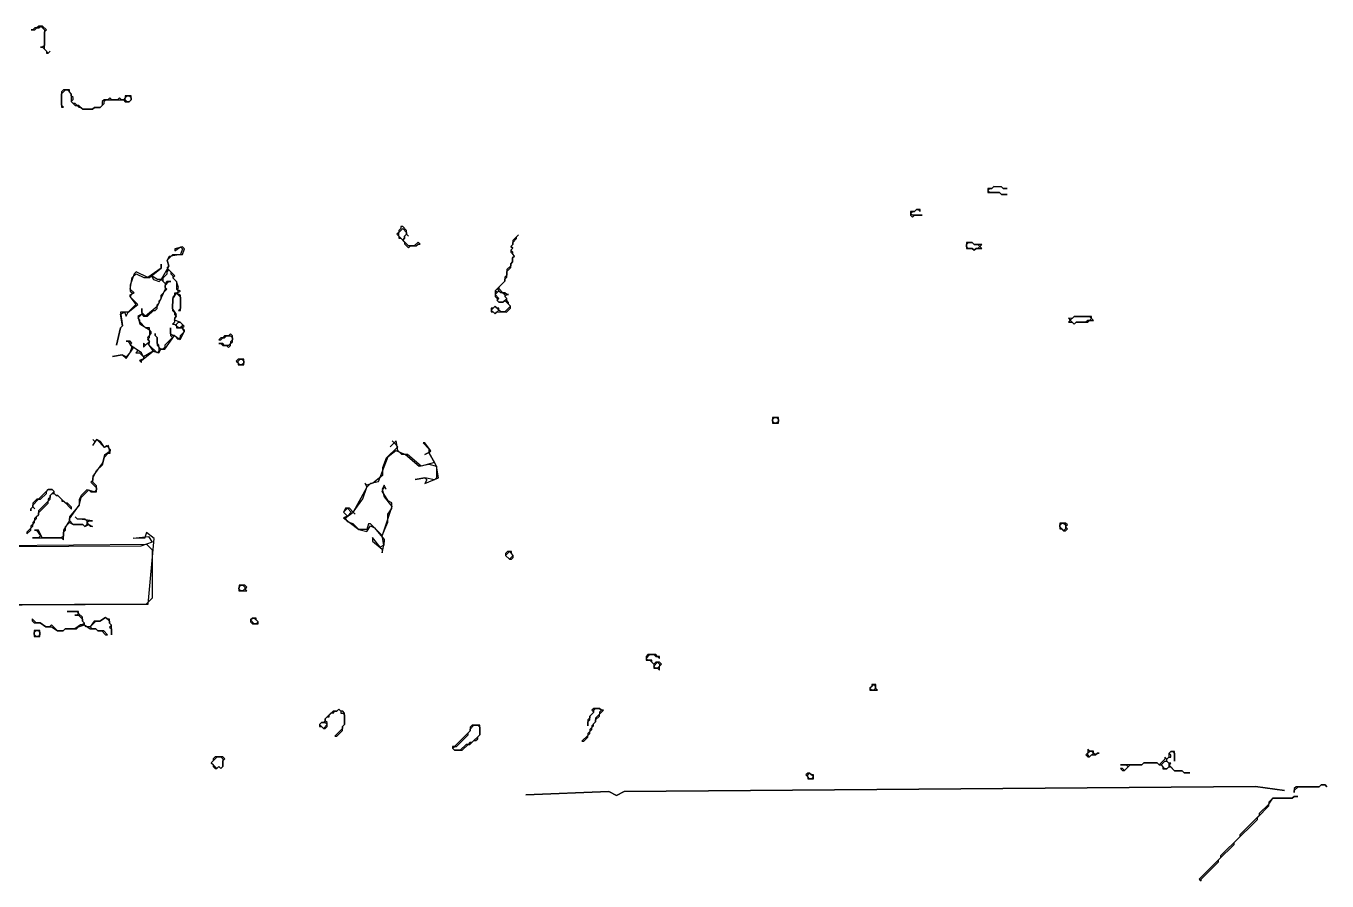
# Model space of a CAD drawing. Header units: inches. Extents: x 0 to 116, y 0 to 63.
# Drawn here: x 75.08 to 115.78, y -0.17 to 26.56 of the extents above; entities that cross this region are included whole.
import ezdxf

# ---------------------------------------------------------------- set-up
doc = ezdxf.new("R2010")
doc.units = ezdxf.units.IN

msp = doc.modelspace()

# ---------------------------------------------------------------- linework, layer by layer
for points in [[(75.23162, 26.44028), (75.35242, 26.43976), (75.41308, 26.49989), (75.47348, 26.49963), (75.53414, 26.55977), (75.65441, 26.43844), (75.65231, 25.95524), (75.59164, 25.89511), (75.53124, 25.89537), (75.59164, 25.89511), (75.71191, 25.77378), (75.71165, 25.71338), (75.77205, 25.71312), (75.83271, 25.77326), (75.77205, 25.71312), (75.65178, 25.83445), (75.65415, 26.37804), (75.71481, 26.43818), (75.59454, 26.5595), (75.47374, 26.56003), (75.41308, 26.49989), (75.35268, 26.50016), (75.29202, 26.44002)], [(75.23162, 26.44028), (75.35242, 26.43976), (75.41308, 26.49989), (75.47348, 26.49963), (75.53414, 26.55977), (75.65441, 26.43844), (75.65231, 25.95524), (75.59164, 25.89511), (75.53124, 25.89537), (75.59164, 25.89511), (75.71191, 25.77378), (75.71165, 25.71338), (75.77205, 25.71312), (75.83271, 25.77326), (75.77205, 25.71312), (75.65178, 25.83445), (75.65415, 26.37804), (75.71481, 26.43818), (75.59454, 26.5595), (75.47374, 26.56003), (75.41308, 26.49989), (75.35268, 26.50016), (75.29202, 26.44002)], [(76.18958, 24.50329), (76.18747, 24.02009), (76.24787, 24.01983), (76.18773, 24.08049), (76.18931, 24.44289), (76.31064, 24.56316), (76.37104, 24.5629), (76.49131, 24.44157), (76.49025, 24.19997), (76.61053, 24.07865), (76.67093, 24.07838), (76.73106, 24.01772), (76.79146, 24.01746), (76.8516, 23.95679), (77.15359, 23.95547), (77.21426, 24.01561), (77.39546, 24.01482), (77.51678, 24.13509), (77.51704, 24.19549), (77.57771, 24.25563), (78.1213, 24.25326), (78.18144, 24.19259), (78.30224, 24.19207), (78.3629, 24.2522), (78.36343, 24.373), (78.18223, 24.37379), (78.18197, 24.31339), (78.1213, 24.25326), (78.0609, 24.25352), (78.00077, 24.31418), (77.9401, 24.25405), (77.75891, 24.25484), (77.69877, 24.3155), (77.63811, 24.25536), (77.51731, 24.25589), (77.45665, 24.19575), (77.45612, 24.07496), (77.39546, 24.01482), (77.21426, 24.01561), (77.15359, 23.95547), (76.8516, 23.95679), (76.73133, 24.07812), (76.67093, 24.07838), (76.61079, 24.13904), (76.55039, 24.13931), (76.49025, 24.19997), (76.55092, 24.26011), (76.55118, 24.32051), (76.49105, 24.38117), (76.49131, 24.44157), (76.43117, 24.50223), (76.43144, 24.56263), (76.25024, 24.56342)], [(76.18958, 24.50329), (76.18747, 24.02009), (76.24787, 24.01983), (76.18773, 24.08049), (76.18931, 24.44289), (76.31064, 24.56316), (76.37104, 24.5629), (76.49131, 24.44157), (76.49025, 24.19997), (76.61053, 24.07865), (76.67093, 24.07838), (76.73106, 24.01772), (76.79146, 24.01746), (76.8516, 23.95679), (77.15359, 23.95547), (77.21426, 24.01561), (77.39546, 24.01482), (77.51678, 24.13509), (77.51704, 24.19549), (77.57771, 24.25563), (78.1213, 24.25326), (78.18144, 24.19259), (78.30224, 24.19207), (78.3629, 24.2522), (78.36343, 24.373), (78.18223, 24.37379), (78.18197, 24.31339), (78.1213, 24.25326), (78.0609, 24.25352), (78.00077, 24.31418), (77.9401, 24.25405), (77.75891, 24.25484), (77.69877, 24.3155), (77.63811, 24.25536), (77.51731, 24.25589), (77.45665, 24.19575), (77.45612, 24.07496), (77.39546, 24.01482), (77.21426, 24.01561), (77.15359, 23.95547), (76.8516, 23.95679), (76.73133, 24.07812), (76.67093, 24.07838), (76.61079, 24.13904), (76.55039, 24.13931), (76.49025, 24.19997), (76.55092, 24.26011), (76.55118, 24.32051), (76.49105, 24.38117), (76.49131, 24.44157), (76.43117, 24.50223), (76.43144, 24.56263), (76.25024, 24.56342)], [(78.18197, 24.31339), (78.24263, 24.37353), (78.30303, 24.37326), (78.36316, 24.3126), (78.3629, 24.2522), (78.30224, 24.19207), (78.24184, 24.19233), (78.1817, 24.25299)], [(105.16865, 21.47761), (105.16812, 21.35681), (105.53052, 21.35523), (105.59065, 21.29457), (105.77185, 21.29378), (105.59065, 21.29457), (105.53052, 21.35523), (105.22852, 21.35655), (105.16839, 21.41721), (105.22905, 21.47735), (105.28945, 21.47709), (105.35011, 21.53722), (105.59171, 21.53617), (105.65184, 21.4755), (105.77264, 21.47498), (105.65184, 21.4755), (105.59171, 21.53617), (105.35011, 21.53722), (105.28945, 21.47709)], [(105.16865, 21.47761), (105.16812, 21.35681), (105.53052, 21.35523), (105.59065, 21.29457), (105.77185, 21.29378), (105.59065, 21.29457), (105.53052, 21.35523), (105.22852, 21.35655), (105.16839, 21.41721), (105.22905, 21.47735), (105.28945, 21.47709), (105.35011, 21.53722), (105.59171, 21.53617), (105.65184, 21.4755), (105.77264, 21.47498), (105.65184, 21.4755), (105.59171, 21.53617), (105.35011, 21.53722), (105.28945, 21.47709)], [(103.05177, 20.82244), (102.93097, 20.82297), (102.87031, 20.76283), (102.74951, 20.76336), (102.74898, 20.64256), (102.80912, 20.5819), (102.86978, 20.64204), (103.11138, 20.64098), (102.80938, 20.6423), (102.74925, 20.70296), (102.80991, 20.7631), (102.87031, 20.76283), (102.93097, 20.82297), (102.99137, 20.82271), (103.05151, 20.76204)], [(103.05177, 20.82244), (102.93097, 20.82297), (102.87031, 20.76283), (102.74951, 20.76336), (102.74898, 20.64256), (102.80912, 20.5819), (102.86978, 20.64204), (103.11138, 20.64098), (102.80938, 20.6423), (102.74925, 20.70296), (102.80991, 20.7631), (102.87031, 20.76283), (102.93097, 20.82297), (102.99137, 20.82271), (103.05151, 20.76204)], [(86.80169, 20.28934), (86.80143, 20.22894), (86.74076, 20.16881), (86.7405, 20.10841), (86.67984, 20.04827), (86.73997, 19.98761), (86.73971, 19.92721), (86.80011, 19.92695), (86.92038, 19.80562), (86.92012, 19.74522), (87.04039, 19.62389), (87.10105, 19.68403), (87.28225, 19.68324), (87.34291, 19.74338), (87.40331, 19.74311), (87.34318, 19.80377), (87.22185, 19.6835), (87.04065, 19.68429), (86.86024, 19.86628), (86.92091, 19.92642), (86.92117, 19.98682), (86.98183, 20.04695), (87.04197, 19.98629), (86.98183, 20.04695), (86.98236, 20.16775), (86.86209, 20.28908)], [(86.80169, 20.28934), (86.80143, 20.22894), (86.74076, 20.16881), (86.7405, 20.10841), (86.67984, 20.04827), (86.73997, 19.98761), (86.73971, 19.92721), (86.80011, 19.92695), (86.92038, 19.80562), (86.92012, 19.74522), (87.04039, 19.62389), (87.10105, 19.68403), (87.28225, 19.68324), (87.34291, 19.74338), (87.40331, 19.74311), (87.34318, 19.80377), (87.22185, 19.6835), (87.04065, 19.68429), (86.86024, 19.86628), (86.92091, 19.92642), (86.92117, 19.98682), (86.98183, 20.04695), (87.04197, 19.98629), (86.98183, 20.04695), (86.98236, 20.16775), (86.86209, 20.28908)], [(86.86183, 20.22868), (86.9821, 20.10735), (86.98183, 20.04695), (86.92117, 19.98682), (86.92091, 19.92642), (86.86024, 19.86628), (86.73997, 19.98761), (86.7405, 20.10841)], [(90.485, 20.03167), (90.30301, 19.85126), (90.30248, 19.73046), (90.24182, 19.67033), (90.30196, 19.60966), (90.24129, 19.54953), (90.24103, 19.48913), (90.3613, 19.3678), (90.30064, 19.30767), (90.30011, 19.18687), (90.23945, 19.12673), (90.23919, 19.06633), (90.11786, 18.94606), (90.11707, 18.76486), (90.05641, 18.70473), (90.05588, 18.58393), (89.75256, 18.28325), (89.75177, 18.10205), (89.81191, 18.04139), (89.81165, 17.98099), (89.87178, 17.92032), (89.99258, 17.9198), (90.05324, 17.97993), (90.23365, 17.79794), (90.05166, 17.61754), (89.93086, 17.61806), (89.87073, 17.67873), (89.87099, 17.73913), (89.81059, 17.73939), (89.75046, 17.80005), (89.68979, 17.73992), (89.62939, 17.74018), (89.62887, 17.61938), (89.68927, 17.61912), (89.7494, 17.55845), (89.81006, 17.61859), (90.11206, 17.61727), (90.23339, 17.73754), (90.23365, 17.79794), (90.17352, 17.85861), (90.17378, 17.91901), (90.11364, 17.97967), (90.11391, 18.04007), (90.05377, 18.10073), (90.11443, 18.16087), (90.17483, 18.1606), (90.11443, 18.16087), (90.0543, 18.22153), (89.9939, 18.22179), (89.87363, 18.34312), (89.87389, 18.40352), (90.05588, 18.58393), (90.05614, 18.64433), (90.11681, 18.70446), (90.1176, 18.88566), (90.23892, 19.00593), (90.23945, 19.12673), (90.30011, 19.18687), (90.30064, 19.30767), (90.3613, 19.3678), (90.30117, 19.42846), (90.30143, 19.48886), (90.24129, 19.54953), (90.30196, 19.60966), (90.24182, 19.67033), (90.30248, 19.73046), (90.30275, 19.79086), (90.42407, 19.91113), (90.42434, 19.97153)], [(90.485, 20.03167), (90.30301, 19.85126), (90.30248, 19.73046), (90.24182, 19.67033), (90.30196, 19.60966), (90.24129, 19.54953), (90.24103, 19.48913), (90.3613, 19.3678), (90.30064, 19.30767), (90.30011, 19.18687), (90.23945, 19.12673), (90.23919, 19.06633), (90.11786, 18.94606), (90.11707, 18.76486), (90.05641, 18.70473), (90.05588, 18.58393), (89.75256, 18.28325), (89.75177, 18.10205), (89.81191, 18.04139), (89.81165, 17.98099), (89.87178, 17.92032), (89.99258, 17.9198), (90.05324, 17.97993), (90.23365, 17.79794), (90.05166, 17.61754), (89.93086, 17.61806), (89.87073, 17.67873), (89.87099, 17.73913), (89.81059, 17.73939), (89.75046, 17.80005), (89.68979, 17.73992), (89.62939, 17.74018), (89.62887, 17.61938), (89.68927, 17.61912), (89.7494, 17.55845), (89.81006, 17.61859), (90.11206, 17.61727), (90.23339, 17.73754), (90.23365, 17.79794), (90.17352, 17.85861), (90.17378, 17.91901), (90.11364, 17.97967), (90.11391, 18.04007), (90.05377, 18.10073), (90.11443, 18.16087), (90.17483, 18.1606), (90.11443, 18.16087), (90.0543, 18.22153), (89.9939, 18.22179), (89.87363, 18.34312), (89.87389, 18.40352), (90.05588, 18.58393), (90.05614, 18.64433), (90.11681, 18.70446), (90.1176, 18.88566), (90.23892, 19.00593), (90.23945, 19.12673), (90.30011, 19.18687), (90.30064, 19.30767), (90.3613, 19.3678), (90.30117, 19.42846), (90.30143, 19.48886), (90.24129, 19.54953), (90.30196, 19.60966), (90.24182, 19.67033), (90.30248, 19.73046), (90.30275, 19.79086), (90.42407, 19.91113), (90.42434, 19.97153)], [(79.97366, 19.65473), (79.73179, 19.59538), (79.73153, 19.53498), (79.91326, 19.65499), (79.97339, 19.59433), (79.9122, 19.41339), (79.54954, 19.35458), (79.48862, 19.23404), (79.54822, 19.05258), (79.30478, 18.63084), (79.18398, 18.63136), (79.00331, 18.75295), (79.30636, 18.99323), (79.30689, 19.11403), (79.30636, 18.99323), (78.88225, 18.69308), (78.52064, 18.87586), (78.45998, 18.81573), (78.3376, 18.45386), (78.33681, 18.27266), (78.39695, 18.21199), (78.33602, 18.09146), (78.51616, 17.84907), (78.27351, 17.60853), (78.03191, 17.60958), (78.09047, 17.18652), (78.0298, 17.12639), (77.90663, 16.58332), (78.0298, 17.12639), (78.09047, 17.18652), (78.03165, 17.54918), (78.15271, 17.60905), (78.21258, 17.48799), (78.27351, 17.60853), (78.57656, 17.84881), (78.33602, 18.09146), (78.33628, 18.15186), (78.45734, 18.21173), (78.33707, 18.33306), (78.39905, 18.69519), (78.52038, 18.81546), (78.76145, 18.69361), (78.94265, 18.69282), (79.00331, 18.75295), (79.06318, 18.63189), (79.24412, 18.5707), (79.30478, 18.63084), (79.42505, 18.50951), (79.42426, 18.32831), (79.18029, 17.78577), (78.81658, 17.48536), (78.69631, 17.60668), (78.69683, 17.72748), (78.69604, 17.54628), (78.57498, 17.48641), (78.63433, 17.24455), (78.93553, 17.06203), (78.93474, 16.88084), (78.87408, 16.8207), (78.93395, 16.69964), (78.81263, 16.57937), (78.75249, 16.64003), (78.75196, 16.51923), (78.87329, 16.6395), (79.05343, 16.39711), (78.75064, 16.21723), (78.69077, 16.33829), (78.32943, 16.58147), (78.39009, 16.64161), (78.32996, 16.70227), (78.20916, 16.7028), (78.26956, 16.70254), (78.38957, 16.52081), (78.32838, 16.33988), (78.20705, 16.2196), (78.08651, 16.28053), (77.78425, 16.22145), (78.08651, 16.28053), (78.20679, 16.15921), (78.44997, 16.52055), (78.57024, 16.39922), (78.50957, 16.33909), (78.63037, 16.33856), (78.75064, 16.21723), (78.75038, 16.15683), (78.62932, 16.09696), (78.68945, 16.0363), (78.68972, 16.0967), (79.05343, 16.39711), (79.23437, 16.33592), (79.29529, 16.45646), (79.41609, 16.45593), (79.71993, 16.87741), (79.90061, 16.75582), (80.02246, 16.99689), (79.96259, 17.11795), (80.02325, 17.17809), (79.90298, 17.29941), (79.72204, 17.3606), (79.78323, 17.54154), (79.66322, 17.72327), (79.66454, 18.02526), (79.78613, 18.20593), (79.9064, 18.08461), (79.90482, 17.72221), (79.84416, 17.66208), (79.90456, 17.66181), (79.90667, 18.14501), (79.78613, 18.20593), (79.90719, 18.26581), (79.78666, 18.32673), (79.84732, 18.38687), (79.78771, 18.56833), (79.66744, 18.68966), (79.7281, 18.74979), (79.48756, 18.99244), (79.54822, 19.05258), (79.48862, 19.23404), (79.6706, 19.41445), (79.9726, 19.41313), (80.03379, 19.59407)], [(79.97366, 19.65473), (79.73179, 19.59538), (79.73153, 19.53498), (79.91326, 19.65499), (79.97339, 19.59433), (79.9122, 19.41339), (79.54954, 19.35458), (79.48862, 19.23404), (79.54822, 19.05258), (79.30478, 18.63084), (79.18398, 18.63136), (79.00331, 18.75295), (79.30636, 18.99323), (79.30689, 19.11403), (79.30636, 18.99323), (78.88225, 18.69308), (78.52064, 18.87586), (78.45998, 18.81573), (78.3376, 18.45386), (78.33681, 18.27266), (78.39695, 18.21199), (78.33602, 18.09146), (78.51616, 17.84907), (78.27351, 17.60853), (78.03191, 17.60958), (78.09047, 17.18652), (78.0298, 17.12639), (77.90663, 16.58332), (78.0298, 17.12639), (78.09047, 17.18652), (78.03165, 17.54918), (78.15271, 17.60905), (78.21258, 17.48799), (78.27351, 17.60853), (78.57656, 17.84881), (78.33602, 18.09146), (78.33628, 18.15186), (78.45734, 18.21173), (78.33707, 18.33306), (78.39905, 18.69519), (78.52038, 18.81546), (78.76145, 18.69361), (78.94265, 18.69282), (79.00331, 18.75295), (79.06318, 18.63189), (79.24412, 18.5707), (79.30478, 18.63084), (79.42505, 18.50951), (79.42426, 18.32831), (79.18029, 17.78577), (78.81658, 17.48536), (78.69631, 17.60668), (78.69683, 17.72748), (78.69604, 17.54628), (78.57498, 17.48641), (78.63433, 17.24455), (78.93553, 17.06203), (78.93474, 16.88084), (78.87408, 16.8207), (78.93395, 16.69964), (78.81263, 16.57937), (78.75249, 16.64003), (78.75196, 16.51923), (78.87329, 16.6395), (79.05343, 16.39711), (78.75064, 16.21723), (78.69077, 16.33829), (78.32943, 16.58147), (78.39009, 16.64161), (78.32996, 16.70227), (78.20916, 16.7028), (78.26956, 16.70254), (78.38957, 16.52081), (78.32838, 16.33988), (78.20705, 16.2196), (78.08651, 16.28053), (77.78425, 16.22145), (78.08651, 16.28053), (78.20679, 16.15921), (78.44997, 16.52055), (78.57024, 16.39922), (78.50957, 16.33909), (78.63037, 16.33856), (78.75064, 16.21723), (78.75038, 16.15683), (78.62932, 16.09696), (78.68945, 16.0363), (78.68972, 16.0967), (79.05343, 16.39711), (79.23437, 16.33592), (79.29529, 16.45646), (79.41609, 16.45593), (79.71993, 16.87741), (79.90061, 16.75582), (80.02246, 16.99689), (79.96259, 17.11795), (80.02325, 17.17809), (79.90298, 17.29941), (79.72204, 17.3606), (79.78323, 17.54154), (79.66322, 17.72327), (79.66454, 18.02526), (79.78613, 18.20593), (79.9064, 18.08461), (79.90482, 17.72221), (79.84416, 17.66208), (79.90456, 17.66181), (79.90667, 18.14501), (79.78613, 18.20593), (79.90719, 18.26581), (79.78666, 18.32673), (79.84732, 18.38687), (79.78771, 18.56833), (79.66744, 18.68966), (79.7281, 18.74979), (79.48756, 18.99244), (79.54822, 19.05258), (79.48862, 19.23404), (79.6706, 19.41445), (79.9726, 19.41313), (80.03379, 19.59407)], [(104.49688, 19.78933), (104.49609, 19.60813), (104.67728, 19.60734), (104.73742, 19.54668), (104.79808, 19.60681), (104.97928, 19.60602), (104.91914, 19.66668), (104.97981, 19.72682), (104.73821, 19.72787), (104.67807, 19.78854)], [(104.49688, 19.78933), (104.49609, 19.60813), (104.67728, 19.60734), (104.73742, 19.54668), (104.79808, 19.60681), (104.97928, 19.60602), (104.91914, 19.66668), (104.97981, 19.72682), (104.73821, 19.72787), (104.67807, 19.78854)], [(104.49661, 19.72893), (104.55728, 19.78906), (104.67807, 19.78854), (104.73821, 19.72787), (104.85901, 19.72735), (104.91914, 19.66668), (104.85848, 19.60655), (104.79808, 19.60681), (104.73742, 19.54668), (104.67728, 19.60734), (104.55648, 19.60787), (104.49635, 19.66853)], [(79.5477, 18.93178), (79.60783, 18.87112), (79.60757, 18.81072), (79.66771, 18.75006), (79.66744, 18.68966), (79.78771, 18.56833), (79.78666, 18.32673), (79.84679, 18.26607), (79.78613, 18.20593), (79.72573, 18.2062), (79.72547, 18.1458), (79.66481, 18.08566), (79.66296, 17.66287), (79.7231, 17.6022), (79.72283, 17.5418), (79.78297, 17.48114), (79.72231, 17.421), (79.72178, 17.30021), (79.66112, 17.24007), (79.72152, 17.23981), (79.78165, 17.17914), (79.78139, 17.11874), (79.96259, 17.11795), (80.02272, 17.05729), (80.02246, 16.99689), (79.90113, 16.87662), (79.90087, 16.81622), (79.84021, 16.75608), (79.71993, 16.87741), (79.65954, 16.87767), (79.5994, 16.93834), (79.60019, 17.11953), (79.59914, 16.87794), (79.65927, 16.81727), (79.41662, 16.57673), (79.41636, 16.51633), (79.35569, 16.45619), (79.29529, 16.45646), (79.23516, 16.51712), (79.23542, 16.57752), (79.17529, 16.63818), (79.17608, 16.81938), (79.11594, 16.88005), (79.1162, 16.94044), (79.11594, 16.88005), (79.17608, 16.81938), (79.17502, 16.57778), (79.23516, 16.51712), (79.23463, 16.39632), (79.17397, 16.33619), (78.93342, 16.57884), (78.93395, 16.69964), (78.87382, 16.7603), (78.93448, 16.82044), (78.93474, 16.88084), (78.99541, 16.94097), (78.99567, 17.00137), (78.93553, 17.06203), (78.9358, 17.12243), (78.815, 17.12296), (78.63459, 17.30495), (78.63485, 17.36535), (78.57472, 17.42601), (78.69604, 17.54628), (78.75618, 17.48562), (78.87698, 17.48509), (79.05897, 17.6655), (79.11937, 17.66524), (79.18003, 17.72537), (79.18056, 17.84617), (79.24122, 17.90631), (79.24148, 17.96671), (79.30215, 18.02684), (79.30267, 18.14764), (79.48466, 18.32805), (79.42453, 18.38871), (79.42479, 18.44911), (79.54612, 18.56938), (79.60651, 18.56912), (79.48572, 18.56965), (79.42505, 18.50951), (79.36492, 18.57017), (79.36544, 18.69097), (79.48677, 18.81125), (79.48703, 18.87164)], [(89.75256, 18.28325), (89.81323, 18.34338), (89.87336, 18.28272), (89.8127, 18.22258)], [(89.87336, 18.28272), (89.9335, 18.22206), (89.9939, 18.22179), (90.05403, 18.16113), (90.05377, 18.10073), (90.11391, 18.04007), (89.99258, 17.9198), (89.87178, 17.92032), (89.81165, 17.98099), (89.87231, 18.04112), (89.75204, 18.16245)], [(89.75046, 17.80005), (89.87073, 17.67873), (89.7494, 17.55845), (89.62913, 17.67978)], [(79.78192, 17.23954), (79.84258, 17.29968), (79.90298, 17.29941), (79.96311, 17.23875), (79.96285, 17.17835), (79.90219, 17.11822), (79.84179, 17.11848), (79.78165, 17.17914)], [(107.68777, 17.41978), (107.7479, 17.35912), (107.68724, 17.29898), (107.80804, 17.29846), (107.86817, 17.23779), (107.92884, 17.29793), (108.29123, 17.29635), (108.3519, 17.35648), (108.4727, 17.35596), (108.41256, 17.41662), (108.41282, 17.47702), (107.86923, 17.47939), (107.80857, 17.41926)], [(107.68777, 17.41978), (107.7479, 17.35912), (107.68724, 17.29898), (107.80804, 17.29846), (107.86817, 17.23779), (107.92884, 17.29793), (108.29123, 17.29635), (108.3519, 17.35648), (108.4727, 17.35596), (108.41256, 17.41662), (108.41282, 17.47702), (107.86923, 17.47939), (107.80857, 17.41926)], [(107.7479, 17.35912), (107.86923, 17.47939), (108.35242, 17.47728), (108.41256, 17.41662), (108.3519, 17.35648), (108.2915, 17.35675), (108.23084, 17.29661), (107.92884, 17.29793), (107.86817, 17.23779)], [(81.53192, 16.8695), (81.47178, 16.93017), (81.41112, 16.87003), (81.29032, 16.87056), (81.22966, 16.81042), (81.16926, 16.81069), (81.10859, 16.75055), (81.16899, 16.75029), (81.22966, 16.81042), (81.29006, 16.81016), (81.35072, 16.87029), (81.47152, 16.86977), (81.53165, 16.8091), (81.53139, 16.7487), (81.47073, 16.68857), (81.47046, 16.62817), (81.4098, 16.56803), (81.289, 16.56856), (81.22887, 16.62922), (81.10807, 16.62975), (81.16847, 16.62949), (81.2286, 16.56882), (81.3494, 16.5683), (81.40954, 16.50763), (81.4702, 16.56777), (81.47046, 16.62817), (81.53113, 16.6883)], [(81.53192, 16.8695), (81.47178, 16.93017), (81.41112, 16.87003), (81.29032, 16.87056), (81.22966, 16.81042), (81.16926, 16.81069), (81.10859, 16.75055), (81.16899, 16.75029), (81.22966, 16.81042), (81.29006, 16.81016), (81.35072, 16.87029), (81.47152, 16.86977), (81.53165, 16.8091), (81.53139, 16.7487), (81.47073, 16.68857), (81.47046, 16.62817), (81.4098, 16.56803), (81.289, 16.56856), (81.22887, 16.62922), (81.10807, 16.62975), (81.16847, 16.62949), (81.2286, 16.56882), (81.3494, 16.5683), (81.40954, 16.50763), (81.4702, 16.56777), (81.47046, 16.62817), (81.53113, 16.6883)], [(81.64929, 16.08378), (81.70943, 16.02312), (81.70916, 15.96272), (81.89036, 15.96193), (81.89115, 16.14313), (81.70995, 16.14392)], [(81.64929, 16.08378), (81.70943, 16.02312), (81.70916, 15.96272), (81.89036, 15.96193), (81.89115, 16.14313), (81.70995, 16.14392)], [(81.70969, 16.08352), (81.77035, 16.14366), (81.83075, 16.14339), (81.89089, 16.08273), (81.89062, 16.02233), (81.82996, 15.96219), (81.76956, 15.96246), (81.70943, 16.02312)], [(98.43295, 14.31933), (98.43216, 14.13814), (98.61336, 14.13735), (98.61415, 14.31854)], [(98.43295, 14.31933), (98.43216, 14.13814), (98.61336, 14.13735), (98.61415, 14.31854)], [(98.43269, 14.25894), (98.49335, 14.31907), (98.55375, 14.31881), (98.61389, 14.25814), (98.61362, 14.19775), (98.55296, 14.13761), (98.49256, 14.13787), (98.43242, 14.19854)], [(77.65133, 13.4436), (77.53027, 13.38373), (77.41026, 13.56546), (77.28973, 13.62638), (77.22906, 13.56625), (77.16893, 13.62691), (77.22906, 13.56625), (77.16814, 13.44571), (77.28973, 13.62638), (77.53027, 13.38373), (77.59093, 13.44387), (77.7112, 13.32254), (77.71094, 13.26214), (77.52922, 13.14213), (77.46776, 12.9008), (77.16392, 12.47932), (77.16339, 12.35852), (77.10273, 12.29839), (77.28314, 12.1164), (77.28287, 12.056), (77.22221, 11.99586), (76.98088, 12.05732), (76.79889, 11.87691), (76.73796, 11.75637), (76.73717, 11.57517), (76.43359, 11.21409), (76.43307, 11.0933), (76.25055, 10.79209), (76.24976, 10.61089), (76.1891, 10.55076), (75.5851, 10.55339), (75.46536, 10.79552), (75.34456, 10.79604), (75.40496, 10.79578), (75.52497, 10.61405), (75.4643, 10.55392), (75.2831, 10.55471), (76.1891, 10.55076), (76.24923, 10.49009), (76.25029, 10.73169), (76.31095, 10.79183), (76.31148, 10.91262), (76.4328, 11.0329), (76.55334, 10.97197), (76.85533, 10.97065), (76.91547, 10.90999), (77.03653, 10.96986), (77.15707, 10.90894), (77.09667, 10.9092), (76.9764, 11.03052), (77.03706, 11.09066), (77.15786, 11.09013), (76.67493, 11.15264), (76.61479, 11.2133), (76.67493, 11.15264), (76.91652, 11.15159), (76.97666, 11.09092), (76.97613, 10.97013), (76.91547, 10.90999), (76.85533, 10.97065), (76.55334, 10.97197), (76.43307, 11.0933), (76.43333, 11.1537), (76.73717, 11.57517), (76.79862, 11.81651), (77.04128, 12.05705), (77.10141, 11.99639), (77.28261, 11.9956), (77.2834, 12.1768), (77.16313, 12.29812), (77.16366, 12.41892), (77.28551, 12.65999), (77.4675, 12.8404), (77.52895, 13.08173), (77.65028, 13.20201), (77.71068, 13.20174)], [(77.65133, 13.4436), (77.53027, 13.38373), (77.41026, 13.56546), (77.28973, 13.62638), (77.22906, 13.56625), (77.16893, 13.62691), (77.22906, 13.56625), (77.16814, 13.44571), (77.28973, 13.62638), (77.53027, 13.38373), (77.59093, 13.44387), (77.7112, 13.32254), (77.71094, 13.26214), (77.52922, 13.14213), (77.46776, 12.9008), (77.16392, 12.47932), (77.16339, 12.35852), (77.10273, 12.29839), (77.28314, 12.1164), (77.28287, 12.056), (77.22221, 11.99586), (76.98088, 12.05732), (76.79889, 11.87691), (76.73796, 11.75637), (76.73717, 11.57517), (76.43359, 11.21409), (76.43307, 11.0933), (76.25055, 10.79209), (76.24976, 10.61089), (76.1891, 10.55076), (75.5851, 10.55339), (75.46536, 10.79552), (75.34456, 10.79604), (75.40496, 10.79578), (75.52497, 10.61405), (75.4643, 10.55392), (75.2831, 10.55471), (76.1891, 10.55076), (76.24923, 10.49009), (76.25029, 10.73169), (76.31095, 10.79183), (76.31148, 10.91262), (76.4328, 11.0329), (76.55334, 10.97197), (76.85533, 10.97065), (76.91547, 10.90999), (77.03653, 10.96986), (77.15707, 10.90894), (77.09667, 10.9092), (76.9764, 11.03052), (77.03706, 11.09066), (77.15786, 11.09013), (76.67493, 11.15264), (76.61479, 11.2133), (76.67493, 11.15264), (76.91652, 11.15159), (76.97666, 11.09092), (76.97613, 10.97013), (76.91547, 10.90999), (76.85533, 10.97065), (76.55334, 10.97197), (76.43307, 11.0933), (76.43333, 11.1537), (76.73717, 11.57517), (76.79862, 11.81651), (77.04128, 12.05705), (77.10141, 11.99639), (77.28261, 11.9956), (77.2834, 12.1768), (77.16313, 12.29812), (77.16366, 12.41892), (77.28551, 12.65999), (77.4675, 12.8404), (77.52895, 13.08173), (77.65028, 13.20201), (77.71068, 13.20174)], [(87.55736, 13.52118), (87.49697, 13.52144), (87.67737, 13.33946), (87.67685, 13.21866), (87.55578, 13.15878), (87.67685, 13.21866), (87.85673, 12.91587), (87.4334, 12.79691), (87.01219, 13.16116), (86.83099, 13.16195), (86.71072, 13.28327), (86.65164, 13.58553), (86.59097, 13.5254), (86.53084, 13.58606), (86.59097, 13.5254), (86.46965, 13.40513), (86.59097, 13.5254), (86.71125, 13.40407), (86.34727, 13.04326), (86.22515, 12.74179), (86.2241, 12.50019), (85.92105, 12.25991), (85.73958, 12.2003), (85.67945, 12.26096), (85.73932, 12.1399), (85.3131, 11.35655), (85.19283, 11.47788), (85.07203, 11.47841), (85.0111, 11.35787), (85.13137, 11.23654), (85.01031, 11.17667), (85.49192, 10.81217), (85.73326, 10.75071), (85.85485, 10.93138), (85.97538, 10.87046), (86.2758, 10.50674), (86.27501, 10.32555), (86.15395, 10.26567), (85.91367, 10.56872), (85.91314, 10.44793), (86.21408, 10.20501), (86.21356, 10.08421), (86.27501, 10.32555), (86.21593, 10.62781), (86.39897, 11.04981), (86.40002, 11.29141), (86.52161, 11.47208), (86.5224, 11.65328), (86.40187, 11.71421), (86.22199, 12.01699), (86.28292, 12.13753), (86.34305, 12.07687), (86.28318, 12.19793), (86.22225, 12.07739), (86.2816, 11.83553), (86.52188, 11.53248), (86.21593, 10.62781), (85.85511, 10.99178), (85.79471, 10.99205), (85.73352, 10.81111), (85.49192, 10.81217), (85.31152, 10.99416), (85.13058, 11.05535), (85.07071, 11.17641), (85.3131, 11.35655), (85.37323, 11.29589), (85.3131, 11.35655), (85.61694, 11.77803), (85.73932, 12.1399), (85.86065, 12.26017), (86.10251, 12.31952), (86.40793, 13.10339), (86.65032, 13.28354), (86.95179, 13.16142), (87.373, 12.79718), (87.67526, 12.85626), (87.9166, 12.79481), (87.91502, 12.43241), (87.85435, 12.37227), (87.55262, 12.43399), (87.25036, 12.37491), (87.55262, 12.43399), (87.61276, 12.37333), (87.55183, 12.25279), (87.97542, 12.43215), (87.9166, 12.79481), (87.67685, 13.21866), (87.73751, 13.27879)], [(87.55736, 13.52118), (87.49697, 13.52144), (87.67737, 13.33946), (87.67685, 13.21866), (87.55578, 13.15878), (87.67685, 13.21866), (87.85673, 12.91587), (87.4334, 12.79691), (87.01219, 13.16116), (86.83099, 13.16195), (86.71072, 13.28327), (86.65164, 13.58553), (86.59097, 13.5254), (86.53084, 13.58606), (86.59097, 13.5254), (86.46965, 13.40513), (86.59097, 13.5254), (86.71125, 13.40407), (86.34727, 13.04326), (86.22515, 12.74179), (86.2241, 12.50019), (85.92105, 12.25991), (85.73958, 12.2003), (85.67945, 12.26096), (85.73932, 12.1399), (85.3131, 11.35655), (85.19283, 11.47788), (85.07203, 11.47841), (85.0111, 11.35787), (85.13137, 11.23654), (85.01031, 11.17667), (85.49192, 10.81217), (85.73326, 10.75071), (85.85485, 10.93138), (85.97538, 10.87046), (86.2758, 10.50674), (86.27501, 10.32555), (86.15395, 10.26567), (85.91367, 10.56872), (85.91314, 10.44793), (86.21408, 10.20501), (86.21356, 10.08421), (86.27501, 10.32555), (86.21593, 10.62781), (86.39897, 11.04981), (86.40002, 11.29141), (86.52161, 11.47208), (86.5224, 11.65328), (86.40187, 11.71421), (86.22199, 12.01699), (86.28292, 12.13753), (86.34305, 12.07687), (86.28318, 12.19793), (86.22225, 12.07739), (86.2816, 11.83553), (86.52188, 11.53248), (86.21593, 10.62781), (85.85511, 10.99178), (85.79471, 10.99205), (85.73352, 10.81111), (85.49192, 10.81217), (85.31152, 10.99416), (85.13058, 11.05535), (85.07071, 11.17641), (85.3131, 11.35655), (85.37323, 11.29589), (85.3131, 11.35655), (85.61694, 11.77803), (85.73932, 12.1399), (85.86065, 12.26017), (86.10251, 12.31952), (86.40793, 13.10339), (86.65032, 13.28354), (86.95179, 13.16142), (87.373, 12.79718), (87.67526, 12.85626), (87.9166, 12.79481), (87.91502, 12.43241), (87.85435, 12.37227), (87.55262, 12.43399), (87.25036, 12.37491), (87.55262, 12.43399), (87.61276, 12.37333), (87.55183, 12.25279), (87.97542, 12.43215), (87.9166, 12.79481), (87.67685, 13.21866), (87.73751, 13.27879)], [(76.49531, 11.51583), (76.37504, 11.63715), (76.31464, 11.63742), (76.07409, 11.88007), (76.0137, 11.88033), (75.95356, 11.941), (75.95382, 12.0014), (75.89369, 12.06206), (75.77289, 12.06259), (75.46957, 11.76191), (75.40917, 11.76217), (75.28785, 11.6419), (75.28732, 11.5211), (75.22666, 11.46096), (75.22639, 11.40056), (75.22666, 11.46096), (75.28732, 11.5211), (75.34746, 11.46044), (75.28732, 11.5211), (75.28758, 11.5815), (75.46957, 11.76191), (75.52997, 11.76164), (75.71196, 11.94205), (75.71223, 12.00245), (75.77289, 12.06259), (75.89369, 12.06206), (75.95382, 12.0014), (75.8325, 11.88112), (75.83223, 11.82072), (75.77157, 11.76059), (75.77131, 11.70019), (75.46799, 11.39951), (75.46747, 11.27871), (75.34614, 11.15844), (75.34588, 11.09804), (75.28521, 11.0379), (75.28495, 10.9775), (75.22429, 10.91737), (75.22402, 10.85697), (75.1027, 10.7367), (75.10243, 10.6763), (75.22376, 10.79657), (75.22402, 10.85697), (75.28469, 10.91711), (75.28495, 10.9775), (75.34561, 11.03764), (75.34588, 11.09804), (75.40654, 11.15818), (75.4068, 11.21858), (75.46747, 11.27871), (75.46773, 11.33911), (75.77104, 11.63979), (75.77131, 11.70019), (75.83197, 11.76033), (75.8325, 11.88112), (75.89316, 11.94126), (75.95356, 11.941), (76.0137, 11.88033), (76.07409, 11.88007), (76.19437, 11.75874), (76.1941, 11.69834), (76.2545, 11.69808), (76.49505, 11.45543)], [(76.49531, 11.51583), (76.37504, 11.63715), (76.31464, 11.63742), (76.07409, 11.88007), (76.0137, 11.88033), (75.95356, 11.941), (75.95382, 12.0014), (75.89369, 12.06206), (75.77289, 12.06259), (75.46957, 11.76191), (75.40917, 11.76217), (75.28785, 11.6419), (75.28732, 11.5211), (75.22666, 11.46096), (75.22639, 11.40056), (75.22666, 11.46096), (75.28732, 11.5211), (75.34746, 11.46044), (75.28732, 11.5211), (75.28758, 11.5815), (75.46957, 11.76191), (75.52997, 11.76164), (75.71196, 11.94205), (75.71223, 12.00245), (75.77289, 12.06259), (75.89369, 12.06206), (75.95382, 12.0014), (75.8325, 11.88112), (75.83223, 11.82072), (75.77157, 11.76059), (75.77131, 11.70019), (75.46799, 11.39951), (75.46747, 11.27871), (75.34614, 11.15844), (75.34588, 11.09804), (75.28521, 11.0379), (75.28495, 10.9775), (75.22429, 10.91737), (75.22402, 10.85697), (75.1027, 10.7367), (75.10243, 10.6763), (75.22376, 10.79657), (75.22402, 10.85697), (75.28469, 10.91711), (75.28495, 10.9775), (75.34561, 11.03764), (75.34588, 11.09804), (75.40654, 11.15818), (75.4068, 11.21858), (75.46747, 11.27871), (75.46773, 11.33911), (75.77104, 11.63979), (75.77131, 11.70019), (75.83197, 11.76033), (75.8325, 11.88112), (75.89316, 11.94126), (75.95356, 11.941), (76.0137, 11.88033), (76.07409, 11.88007), (76.19437, 11.75874), (76.1941, 11.69834), (76.2545, 11.69808), (76.49505, 11.45543)], [(85.13243, 11.47814), (85.2527, 11.35682), (85.13137, 11.23654), (85.0111, 11.35787)], [(107.41823, 11.0185), (107.41744, 10.8373), (107.47784, 10.83704), (107.53798, 10.77637), (107.59838, 10.77611), (107.65904, 10.83625), (107.59891, 10.89691), (107.65957, 10.95704), (107.59943, 11.01771)], [(107.41823, 11.0185), (107.41744, 10.8373), (107.47784, 10.83704), (107.53798, 10.77637), (107.59838, 10.77611), (107.65904, 10.83625), (107.59891, 10.89691), (107.65957, 10.95704), (107.59943, 11.01771)], [(107.41797, 10.9581), (107.47863, 11.01823), (107.53903, 11.01797), (107.59917, 10.95731), (107.59864, 10.83651), (107.53798, 10.77637), (107.41771, 10.8977)], [(90.13978, 10.12748), (90.07912, 10.06734), (90.07886, 10.00694), (90.19913, 9.88562), (90.25953, 9.88536), (90.32019, 9.94549), (90.32045, 10.00589), (90.26032, 10.06655), (90.26058, 10.12695)], [(90.13978, 10.12748), (90.07912, 10.06734), (90.07886, 10.00694), (90.19913, 9.88562), (90.25953, 9.88536), (90.32019, 9.94549), (90.32045, 10.00589), (90.26032, 10.06655), (90.26058, 10.12695)], [(90.20018, 10.12722), (90.32045, 10.00589), (90.19913, 9.88562), (90.07886, 10.00694)], [(81.73952, 9.07692), (81.73873, 8.89572), (81.98032, 8.89467), (81.92019, 8.95533), (81.98085, 9.01547), (81.92072, 9.07613)], [(81.73952, 9.07692), (81.73873, 8.89572), (81.98032, 8.89467), (81.92019, 8.95533), (81.98085, 9.01547), (81.92072, 9.07613)], [(81.73925, 9.01652), (81.79992, 9.07666), (81.86032, 9.0764), (81.92045, 9.01573), (81.92019, 8.95533), (81.85953, 8.8952), (81.79913, 8.89546), (81.73899, 8.95612)], [(75.27204, 8.01793), (75.27177, 7.95753), (75.33191, 7.89687), (75.51311, 7.89608), (75.69378, 7.77449), (75.87498, 7.7737), (76.05565, 7.65211), (76.23685, 7.65132), (76.29751, 7.71146), (76.6599, 7.70987), (76.72057, 7.77001), (76.90203, 7.82962), (77.0827, 7.70803), (77.2639, 7.70724), (77.32403, 7.64658), (77.44483, 7.64605), (77.56511, 7.52472), (77.6255, 7.52446), (77.50523, 7.64579), (77.32403, 7.64658), (77.2639, 7.70724), (77.1431, 7.70777), (77.08296, 7.76843), (77.26495, 7.94884), (77.38575, 7.94831), (77.56748, 8.06832), (77.68775, 7.94699), (77.68749, 7.88659), (77.74762, 7.82593), (77.68696, 7.76579), (77.74709, 7.70513), (77.7463, 7.52393), (77.74762, 7.82593), (77.68749, 7.88659), (77.68801, 8.00739), (77.62761, 8.00765), (77.56748, 8.06832), (77.38575, 7.94831), (77.20455, 7.9491), (77.08296, 7.76843), (76.96217, 7.76896), (76.90203, 7.82962), (76.90229, 7.89002), (76.84216, 7.95068), (76.84268, 8.07148), (76.72241, 8.19281), (76.72268, 8.25321), (76.36028, 8.25479), (76.66228, 8.25347), (76.72241, 8.19281), (76.66175, 8.13267), (76.60135, 8.13293), (76.72215, 8.13241), (76.84242, 8.01108), (76.84216, 7.95068), (76.90229, 7.89002), (76.84163, 7.82988), (76.78123, 7.83015), (76.59951, 7.71014), (76.29751, 7.71146), (76.23685, 7.65132), (76.05565, 7.65211), (75.87524, 7.8341), (75.81458, 7.77396), (75.69378, 7.77449), (75.51311, 7.89608), (75.39231, 7.89661)], [(75.27204, 8.01793), (75.27177, 7.95753), (75.33191, 7.89687), (75.51311, 7.89608), (75.69378, 7.77449), (75.87498, 7.7737), (76.05565, 7.65211), (76.23685, 7.65132), (76.29751, 7.71146), (76.6599, 7.70987), (76.72057, 7.77001), (76.90203, 7.82962), (77.0827, 7.70803), (77.2639, 7.70724), (77.32403, 7.64658), (77.44483, 7.64605), (77.56511, 7.52472), (77.6255, 7.52446), (77.50523, 7.64579), (77.32403, 7.64658), (77.2639, 7.70724), (77.1431, 7.70777), (77.08296, 7.76843), (77.26495, 7.94884), (77.38575, 7.94831), (77.56748, 8.06832), (77.68775, 7.94699), (77.68749, 7.88659), (77.74762, 7.82593), (77.68696, 7.76579), (77.74709, 7.70513), (77.7463, 7.52393), (77.74762, 7.82593), (77.68749, 7.88659), (77.68801, 8.00739), (77.62761, 8.00765), (77.56748, 8.06832), (77.38575, 7.94831), (77.20455, 7.9491), (77.08296, 7.76843), (76.96217, 7.76896), (76.90203, 7.82962), (76.90229, 7.89002), (76.84216, 7.95068), (76.84268, 8.07148), (76.72241, 8.19281), (76.72268, 8.25321), (76.36028, 8.25479), (76.66228, 8.25347), (76.72241, 8.19281), (76.66175, 8.13267), (76.60135, 8.13293), (76.72215, 8.13241), (76.84242, 8.01108), (76.84216, 7.95068), (76.90229, 7.89002), (76.84163, 7.82988), (76.78123, 7.83015), (76.59951, 7.71014), (76.29751, 7.71146), (76.23685, 7.65132), (76.05565, 7.65211), (75.87524, 7.8341), (75.81458, 7.77396), (75.69378, 7.77449), (75.51311, 7.89608), (75.39231, 7.89661)], [(82.09717, 7.98815), (82.09691, 7.92775), (82.15704, 7.86709), (82.33824, 7.8663), (82.3385, 7.9267), (82.27837, 7.98736), (82.27863, 8.04776), (82.15783, 8.04829)], [(82.09717, 7.98815), (82.09691, 7.92775), (82.15704, 7.86709), (82.33824, 7.8663), (82.3385, 7.9267), (82.27837, 7.98736), (82.27863, 8.04776), (82.15783, 8.04829)], [(82.09717, 7.98815), (82.15783, 8.04829), (82.21823, 8.04802), (82.3385, 7.9267), (82.27784, 7.86656), (82.21744, 7.86683)], [(75.33085, 7.65527), (75.33006, 7.47407), (75.51126, 7.47328), (75.51205, 7.65448)], [(75.33085, 7.65527), (75.33006, 7.47407), (75.51126, 7.47328), (75.51205, 7.65448)], [(75.33059, 7.59487), (75.39125, 7.65501), (75.45165, 7.65475), (75.51179, 7.59408), (75.51152, 7.53368), (75.45086, 7.47355), (75.39046, 7.47381), (75.33033, 7.53447)], [(94.53497, 6.90707), (94.47431, 6.84694), (94.47378, 6.72614), (94.59458, 6.72561), (94.71485, 6.60428), (94.71433, 6.48349), (94.83512, 6.48296), (94.89526, 6.4223), (94.89579, 6.54309), (94.95645, 6.60323), (94.89631, 6.66389), (94.77552, 6.66442), (94.71485, 6.60428), (94.65472, 6.66495), (94.65498, 6.72535), (94.53418, 6.72587), (94.47405, 6.78654), (94.59537, 6.90681), (94.71617, 6.90628), (94.77631, 6.84562), (94.83671, 6.84535), (94.89684, 6.78469), (94.8971, 6.84509), (94.83671, 6.84535), (94.77657, 6.90602)], [(94.53497, 6.90707), (94.47431, 6.84694), (94.47378, 6.72614), (94.59458, 6.72561), (94.71485, 6.60428), (94.71433, 6.48349), (94.83512, 6.48296), (94.89526, 6.4223), (94.89579, 6.54309), (94.95645, 6.60323), (94.89631, 6.66389), (94.77552, 6.66442), (94.71485, 6.60428), (94.65472, 6.66495), (94.65498, 6.72535), (94.53418, 6.72587), (94.47405, 6.78654), (94.59537, 6.90681), (94.71617, 6.90628), (94.77631, 6.84562), (94.83671, 6.84535), (94.89684, 6.78469), (94.8971, 6.84509), (94.83671, 6.84535), (94.77657, 6.90602)], [(94.83591, 6.66416), (94.89605, 6.60349), (94.89579, 6.54309), (94.83512, 6.48296), (94.77472, 6.48322), (94.71459, 6.54388)], [(101.53735, 5.97051), (101.53709, 5.91011), (101.47643, 5.84997), (101.47616, 5.78957), (101.71776, 5.78852), (101.65762, 5.84918), (101.65815, 5.96998)], [(101.53735, 5.97051), (101.53709, 5.91011), (101.47643, 5.84997), (101.47616, 5.78957), (101.71776, 5.78852), (101.65762, 5.84918), (101.65815, 5.96998)], [(101.59775, 5.97025), (101.65789, 5.90958), (101.65762, 5.84918), (101.59696, 5.78905), (101.53656, 5.78931), (101.47643, 5.84997)], [(84.86342, 5.19766), (84.80276, 5.13752), (84.68196, 5.13805), (84.43931, 4.8975), (84.43904, 4.8371), (84.37838, 4.77697), (84.31798, 4.77723), (84.25732, 4.7171), (84.25706, 4.6567), (84.31745, 4.65643), (84.37759, 4.59577), (84.43799, 4.59551), (84.49865, 4.65564), (84.49918, 4.77644), (84.43904, 4.8371), (84.43931, 4.8975), (84.49997, 4.95764), (84.56037, 4.95738), (84.56063, 5.01778), (84.6213, 5.07791), (84.6817, 5.07765), (84.74236, 5.13778), (84.80276, 5.13752), (84.86342, 5.19766), (84.92356, 5.13699), (84.92329, 5.07659), (84.98369, 5.07633), (85.04383, 5.01567), (85.04251, 4.71367), (84.98185, 4.65353), (84.98158, 4.59313), (84.73893, 4.35259), (84.79933, 4.35233), (84.98132, 4.53274), (84.98185, 4.65353), (85.04251, 4.71367), (85.04409, 5.07607), (84.98396, 5.13673), (84.92356, 5.13699)], [(84.86342, 5.19766), (84.80276, 5.13752), (84.68196, 5.13805), (84.43931, 4.8975), (84.43904, 4.8371), (84.37838, 4.77697), (84.31798, 4.77723), (84.25732, 4.7171), (84.25706, 4.6567), (84.31745, 4.65643), (84.37759, 4.59577), (84.43799, 4.59551), (84.49865, 4.65564), (84.49918, 4.77644), (84.43904, 4.8371), (84.43931, 4.8975), (84.49997, 4.95764), (84.56037, 4.95738), (84.56063, 5.01778), (84.6213, 5.07791), (84.6817, 5.07765), (84.74236, 5.13778), (84.80276, 5.13752), (84.86342, 5.19766), (84.92356, 5.13699), (84.92329, 5.07659), (84.98369, 5.07633), (85.04383, 5.01567), (85.04251, 4.71367), (84.98185, 4.65353), (84.98158, 4.59313), (84.73893, 4.35259), (84.79933, 4.35233), (84.98132, 4.53274), (84.98185, 4.65353), (85.04251, 4.71367), (85.04409, 5.07607), (84.98396, 5.13673), (84.92356, 5.13699)], [(93.13814, 5.16155), (93.07774, 5.16181), (93.01761, 5.22248), (92.83641, 5.22327), (92.77575, 5.16313), (92.83588, 5.10247), (92.71456, 4.9822), (92.71429, 4.9218), (92.65363, 4.86166), (92.65284, 4.68046), (92.65337, 4.80126), (92.71403, 4.8614), (92.71456, 4.9822), (92.83588, 5.10247), (92.83615, 5.16287), (92.89681, 5.223), (93.01761, 5.22248), (93.07774, 5.16181), (93.01708, 5.10168), (93.01682, 5.04128), (92.89549, 4.92101), (92.89496, 4.80021), (92.77364, 4.67994), (92.77337, 4.61954), (92.71271, 4.5594), (92.71245, 4.499), (92.65178, 4.43887), (92.65152, 4.37847), (92.46953, 4.19806), (92.52993, 4.19779), (92.65126, 4.31807), (92.65152, 4.37847), (92.71218, 4.4386), (92.71245, 4.499), (92.77311, 4.55914), (92.77337, 4.61954), (92.83404, 4.67967), (92.8343, 4.74007), (92.89496, 4.80021), (92.89523, 4.86061), (93.01655, 4.98088), (93.01682, 5.04128)], [(93.13814, 5.16155), (93.07774, 5.16181), (93.01761, 5.22248), (92.83641, 5.22327), (92.77575, 5.16313), (92.83588, 5.10247), (92.71456, 4.9822), (92.71429, 4.9218), (92.65363, 4.86166), (92.65284, 4.68046), (92.65337, 4.80126), (92.71403, 4.8614), (92.71456, 4.9822), (92.83588, 5.10247), (92.83615, 5.16287), (92.89681, 5.223), (93.01761, 5.22248), (93.07774, 5.16181), (93.01708, 5.10168), (93.01682, 5.04128), (92.89549, 4.92101), (92.89496, 4.80021), (92.77364, 4.67994), (92.77337, 4.61954), (92.71271, 4.5594), (92.71245, 4.499), (92.65178, 4.43887), (92.65152, 4.37847), (92.46953, 4.19806), (92.52993, 4.19779), (92.65126, 4.31807), (92.65152, 4.37847), (92.71218, 4.4386), (92.71245, 4.499), (92.77311, 4.55914), (92.77337, 4.61954), (92.83404, 4.67967), (92.8343, 4.74007), (92.89496, 4.80021), (92.89523, 4.86061), (93.01655, 4.98088), (93.01682, 5.04128)], [(84.25732, 4.7171), (84.31798, 4.77723), (84.43878, 4.7767), (84.49892, 4.71604), (84.37759, 4.59577)], [(89.27047, 4.69522), (89.02887, 4.69628), (88.96821, 4.63614), (88.96768, 4.51534), (88.48238, 4.03425), (88.42198, 4.03452), (88.42172, 3.97412), (88.48185, 3.91346), (88.72345, 3.9124), (88.90544, 4.09281), (88.96584, 4.09255), (89.08716, 4.21282), (89.14756, 4.21255), (89.20823, 4.27269), (89.20849, 4.33309), (89.26915, 4.39322)], [(89.27047, 4.69522), (89.02887, 4.69628), (88.96821, 4.63614), (88.96768, 4.51534), (88.48238, 4.03425), (88.42198, 4.03452), (88.42172, 3.97412), (88.48185, 3.91346), (88.72345, 3.9124), (88.90544, 4.09281), (88.96584, 4.09255), (89.08716, 4.21282), (89.14756, 4.21255), (89.20823, 4.27269), (89.20849, 4.33309), (89.26915, 4.39322)], [(89.21007, 4.69549), (89.27021, 4.63482), (89.26915, 4.39322), (89.0265, 4.15268), (88.9661, 4.15294), (88.90544, 4.09281), (88.84504, 4.09307), (88.66305, 3.91266), (88.48185, 3.91346), (88.42172, 3.97412), (88.48238, 4.03425), (88.54278, 4.03399), (88.90676, 4.39481), (88.90702, 4.45521), (88.96768, 4.51534), (88.96795, 4.57574), (89.08927, 4.69601)], [(80.99127, 3.70454), (80.93061, 3.6444), (80.93034, 3.584), (80.86968, 3.52387), (80.92982, 3.4632), (80.92955, 3.4028), (80.98969, 3.34214), (81.05009, 3.34188), (81.11075, 3.40201), (81.17089, 3.34135), (81.23155, 3.40149), (81.23234, 3.58268), (81.293, 3.64282), (81.23287, 3.70348)], [(80.99127, 3.70454), (80.93061, 3.6444), (80.93034, 3.584), (80.86968, 3.52387), (80.92982, 3.4632), (80.92955, 3.4028), (80.98969, 3.34214), (81.05009, 3.34188), (81.11075, 3.40201), (81.17089, 3.34135), (81.23155, 3.40149), (81.23234, 3.58268), (81.293, 3.64282), (81.23287, 3.70348)], [(81.05167, 3.70427), (81.17247, 3.70375), (81.2326, 3.64308), (81.23155, 3.40149), (81.17089, 3.34135), (81.11075, 3.40201), (81.05009, 3.34188), (80.86968, 3.52387)], [(108.2322, 3.76688), (108.29234, 3.70621), (108.35274, 3.70595), (108.4134, 3.76609), (108.5342, 3.76556), (108.59486, 3.8257), (108.65526, 3.82543), (108.59486, 3.8257), (108.5342, 3.76556), (108.47406, 3.82622), (108.47433, 3.88662), (108.35353, 3.88715), (108.29339, 3.94781), (108.29286, 3.82701)], [(108.2322, 3.76688), (108.29234, 3.70621), (108.35274, 3.70595), (108.4134, 3.76609), (108.5342, 3.76556), (108.59486, 3.8257), (108.65526, 3.82543), (108.59486, 3.8257), (108.5342, 3.76556), (108.47406, 3.82622), (108.47433, 3.88662), (108.35353, 3.88715), (108.29339, 3.94781), (108.29286, 3.82701)], [(108.2926, 3.76661), (108.29286, 3.82701), (108.35353, 3.88715), (108.41393, 3.88689), (108.47406, 3.82622), (108.35274, 3.70595)], [(111.4914, 3.20905), (111.3102, 3.20984), (111.25006, 3.2705), (111.00847, 3.27156), (110.82806, 3.45355), (110.88872, 3.51368), (110.82832, 3.51395), (110.76819, 3.57461), (110.76845, 3.63501), (110.82911, 3.69515), (110.88951, 3.69488), (110.88978, 3.75528), (110.82964, 3.81594), (110.8903, 3.87608), (110.9507, 3.87582), (111.01084, 3.81515), (111.00978, 3.57356), (111.0111, 3.87555), (110.8903, 3.87608), (110.82964, 3.81594), (110.82911, 3.69515), (110.76845, 3.63501), (110.70831, 3.69567), (110.70805, 3.63527), (110.52606, 3.45487), (110.46593, 3.51553), (110.04313, 3.51737), (109.98247, 3.45724), (109.31807, 3.46014), (109.49927, 3.45935), (109.55941, 3.39868), (109.43808, 3.27841), (109.37794, 3.33907), (109.31755, 3.33934), (109.37768, 3.27867), (109.43808, 3.27841), (109.62007, 3.45882), (109.98247, 3.45724), (110.04313, 3.51737), (110.46593, 3.51553), (110.52606, 3.45487), (110.58646, 3.4546), (110.6466, 3.39394), (110.64633, 3.33354), (110.76713, 3.33301), (110.82779, 3.39315), (110.88819, 3.39288), (111.00847, 3.27156), (111.25006, 3.2705), (111.3102, 3.20984)], [(111.4914, 3.20905), (111.3102, 3.20984), (111.25006, 3.2705), (111.00847, 3.27156), (110.82806, 3.45355), (110.88872, 3.51368), (110.82832, 3.51395), (110.76819, 3.57461), (110.76845, 3.63501), (110.82911, 3.69515), (110.88951, 3.69488), (110.88978, 3.75528), (110.82964, 3.81594), (110.8903, 3.87608), (110.9507, 3.87582), (111.01084, 3.81515), (111.00978, 3.57356), (111.0111, 3.87555), (110.8903, 3.87608), (110.82964, 3.81594), (110.82911, 3.69515), (110.76845, 3.63501), (110.70831, 3.69567), (110.70805, 3.63527), (110.52606, 3.45487), (110.46593, 3.51553), (110.04313, 3.51737), (109.98247, 3.45724), (109.31807, 3.46014), (109.49927, 3.45935), (109.55941, 3.39868), (109.43808, 3.27841), (109.37794, 3.33907), (109.31755, 3.33934), (109.37768, 3.27867), (109.43808, 3.27841), (109.62007, 3.45882), (109.98247, 3.45724), (110.04313, 3.51737), (110.46593, 3.51553), (110.52606, 3.45487), (110.58646, 3.4546), (110.6466, 3.39394), (110.64633, 3.33354), (110.76713, 3.33301), (110.82779, 3.39315), (110.88819, 3.39288), (111.00847, 3.27156), (111.25006, 3.2705), (111.3102, 3.20984)], [(110.70779, 3.57487), (110.76819, 3.57461), (110.82832, 3.51395), (110.82779, 3.39315), (110.76713, 3.33301), (110.70673, 3.33328), (110.58646, 3.4546)], [(99.47139, 3.1407), (99.53152, 3.08003), (99.53126, 3.01963), (99.71246, 3.01884), (99.71298, 3.13964), (99.65258, 3.13991), (99.59245, 3.20057), (99.53205, 3.20083)], [(99.47139, 3.1407), (99.53152, 3.08003), (99.53126, 3.01963), (99.71246, 3.01884), (99.71298, 3.13964), (99.65258, 3.13991), (99.59245, 3.20057), (99.53205, 3.20083)], [(99.53178, 3.14043), (99.59245, 3.20057), (99.71272, 3.07924), (99.65206, 3.01911), (99.59166, 3.01937), (99.53152, 3.08003)], [(114.4486, 2.65254), (113.54313, 2.77729), (93.79147, 2.62188), (93.54934, 2.50213), (93.30827, 2.62398), (90.71057, 2.51452), (93.30827, 2.62398), (93.54934, 2.50213), (93.79147, 2.62188), (113.54313, 2.77729)], [(114.4486, 2.65254), (113.54313, 2.77729), (93.79147, 2.62188), (93.54934, 2.50213), (93.30827, 2.62398), (90.71057, 2.51452), (93.30827, 2.62398), (93.54934, 2.50213), (93.79147, 2.62188), (113.54313, 2.77729)], [(114.8706, 2.4695), (114.7498, 2.47003), (114.68914, 2.40989), (114.08515, 2.41253), (113.96382, 2.29225), (113.96356, 2.23185), (113.66024, 1.93118), (113.65998, 1.87078), (113.05335, 1.26942), (113.05309, 1.20902), (112.44646, 0.60766), (112.44619, 0.54726), (111.7789, -0.11424), (111.83904, -0.1749), (111.8393, -0.1145), (112.38527, 0.42672), (112.38553, 0.48712), (112.87083, 0.96821), (112.8711, 1.02861), (113.59905, 1.75024), (113.59932, 1.81064), (113.96329, 2.17146), (113.96356, 2.23185), (114.08515, 2.41253), (114.68914, 2.40989), (114.7498, 2.47003)], [(114.8706, 2.4695), (114.7498, 2.47003), (114.68914, 2.40989), (114.08515, 2.41253), (113.96382, 2.29225), (113.96356, 2.23185), (113.66024, 1.93118), (113.65998, 1.87078), (113.05335, 1.26942), (113.05309, 1.20902), (112.44646, 0.60766), (112.44619, 0.54726), (111.7789, -0.11424), (111.83904, -0.1749), (111.8393, -0.1145), (112.38527, 0.42672), (112.38553, 0.48712), (112.87083, 0.96821), (112.8711, 1.02861), (113.59905, 1.75024), (113.59932, 1.81064), (113.96329, 2.17146), (113.96356, 2.23185), (114.08515, 2.41253), (114.68914, 2.40989), (114.7498, 2.47003)], [(115.77791, 2.76754), (115.71778, 2.82821), (115.59698, 2.82873), (115.53631, 2.7686), (114.81152, 2.77176), (114.75086, 2.71162), (114.75033, 2.59083), (114.75059, 2.65122), (114.87192, 2.7715), (115.53631, 2.7686), (115.59698, 2.82873), (115.71778, 2.82821)], [(115.77791, 2.76754), (115.71778, 2.82821), (115.59698, 2.82873), (115.53631, 2.7686), (114.81152, 2.77176), (114.75086, 2.71162), (114.75033, 2.59083), (114.75059, 2.65122), (114.87192, 2.7715), (115.53631, 2.7686), (115.59698, 2.82873), (115.71778, 2.82821)]]:
    msp.add_lwpolyline(points, close=True)
for points in [[(67.0593, 8.41617), (78.89811, 8.48532), (79.08827, 10.53811), (78.84746, 10.72036), (78.78627, 10.53942), (78.42387, 10.541), (78.90733, 10.5993), (79.02734, 10.41757), (78.66442, 10.29835), (65.13442, 10.23659)], [(67.0593, 8.41617), (78.89811, 8.48532), (79.08827, 10.53811), (78.84746, 10.72036), (78.78627, 10.53942), (78.42387, 10.541), (78.90733, 10.5993), (79.02734, 10.41757), (78.66442, 10.29835), (65.13442, 10.23659)], [(65.13442, 10.23659), (78.84588, 10.35796), (79.02629, 10.17597), (79.0197, 8.66599), (78.83771, 8.48558), (65.36811, 8.42355)], [(65.13442, 10.23659), (78.84588, 10.35796), (79.02629, 10.17597), (79.0197, 8.66599), (78.83771, 8.48558), (65.36811, 8.42355)]]:
    msp.add_lwpolyline(points)

doc.saveas('drawing.dxf')
